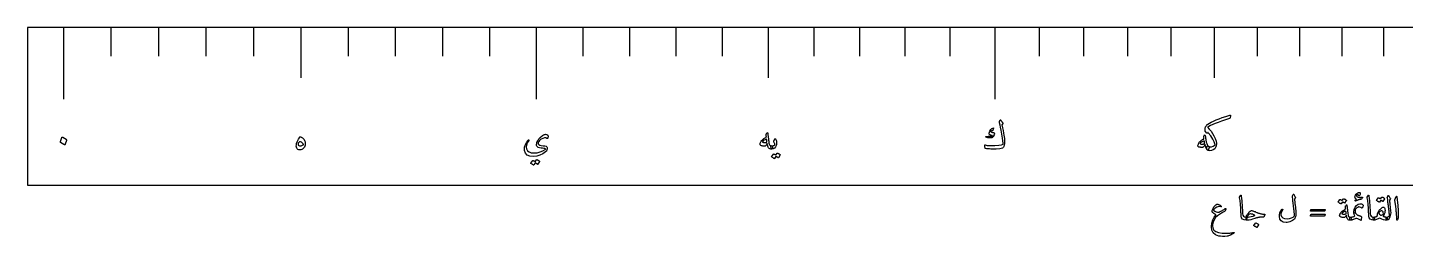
# Model space of a CAD drawing. Header units: millimetres. Extents: x -5 to 385, y -7 to 22.
# Drawn here: x -5 to 187.3, y -7.2 to 22 of the extents above; entities that cross this region are included whole.
import ezdxf

# ---------------------------------------------------------------- set-up
doc = ezdxf.new("R2010")
doc.units = ezdxf.units.MM
for name, color, linetype in [('CUT_OUTER', 1, 'Continuous'), ('ENGRAVE', 7, 'Continuous'), ('ENGRAVE_FINE', 8, 'Continuous'), ('TEXT', 5, 'Continuous')]:
    doc.layers.add(name, color=color, linetype=linetype)

msp = doc.modelspace()

# ---------------------------------------------------------------- linework, layer by layer
at = {"layer": 'CUT_OUTER'}
msp.add_lwpolyline([(-5, 0), (385, 0), (385, 22), (-5, 22)], close=True, dxfattribs=at)
at = {"layer": 'ENGRAVE'}
for points in [[(0, 22), (0, 12)], [(33.1192, 22), (33.1192, 15)], [(65.9863, 22), (65.9863, 12)], [(98.3512, 22), (98.3512, 15)], [(129.9677, 22), (129.9677, 12)], [(160.5949, 22), (160.5949, 15)]]:
    msp.add_lwpolyline(points, dxfattribs=at)
at = {"layer": 'ENGRAVE_FINE'}
for points in [[(6.6319, 22), (6.6319, 18)], [(13.2618, 22), (13.2618, 18)], [(19.8877, 22), (19.8877, 18)], [(26.5075, 22), (26.5075, 18)], [(39.7208, 22), (39.7208, 18)], [(46.3104, 22), (46.3104, 18)], [(52.8858, 22), (52.8858, 18)], [(59.4451, 22), (59.4451, 18)], [(72.5074, 22), (72.5074, 18)], [(79.0064, 22), (79.0064, 18)], [(85.4814, 22), (85.4814, 18)], [(91.9303, 22), (91.9303, 18)], [(104.7422, 22), (104.7422, 18)], [(111.1012, 22), (111.1012, 18)], [(117.4265, 22), (117.4265, 18)], [(123.7159, 22), (123.7159, 18)], [(136.1798, 22), (136.1798, 18)], [(142.3505, 22), (142.3505, 18)], [(148.4778, 22), (148.4778, 18)], [(154.5599, 22), (154.5599, 18)], [(166.581, 22), (166.581, 18)], [(172.5164, 22), (172.5164, 18)], [(178.3992, 22), (178.3992, 18)], [(184.2277, 22), (184.2277, 18)]]:
    msp.add_lwpolyline(points, dxfattribs=at)
at = {"layer": 'TEXT'}
for points in [[(162.7885, 9.7677), (162.8407, 9.7771), (162.8736, 9.7639), (162.8872, 9.7281), (162.8814, 9.6697), (162.8246, 9.4426), (162.8072, 9.3845), (162.7859, 9.3394), (162.7607, 9.3071), (162.7317, 9.2877), (162.1504, 9.0973), (161.6246, 8.9181), (161.1543, 8.7502), (160.7395, 8.5935), (160.3807, 8.4476), (160.0788, 8.3116), (159.8336, 8.1856), (159.6453, 8.0697), (159.9098, 7.8116), (160.1511, 7.5277), (160.3691, 7.2181), (160.564, 6.8826), (160.742, 6.4916), (160.853, 6.129), (160.8969, 5.7948), (160.8736, 5.489), (160.8388, 5.3516), (160.7962, 5.2387), (160.7459, 5.1503), (160.6878, 5.0865), (160.4466, 4.9213), (160.213, 4.8232), (159.9872, 4.7923), (159.7691, 4.8284), (159.6756, 4.8768), (159.6066, 4.9548), (159.562, 5.0626), (159.542, 5.2), (159.543, 5.3097), (159.5614, 5.391), (159.5972, 5.4439), (159.6504, 5.4684), (159.6772, 5.4671), (159.7111, 5.4581), (159.752, 5.4413), (159.8001, 5.4168), (159.9982, 5.349), (160.2156, 5.3626), (160.4524, 5.4574), (160.7085, 5.6335), (160.5956, 6.0235), (160.3962, 6.4348), (160.1104, 6.8674), (159.7382, 7.3213), (159.7275, 7.3287), (159.7162, 7.3303), (159.7043, 7.3261), (159.6917, 7.3161), (159.6349, 7.2697), (159.6217, 7.2603), (159.6078, 7.2581), (159.5933, 7.2629), (159.5782, 7.2748), (159.3304, 7.5535), (159.3246, 7.5748), (159.3227, 7.6232), (159.3246, 7.6987), (159.3304, 7.8013), (159.3401, 7.9103), (159.3536, 8), (159.3711, 8.0703), (159.3924, 8.1213), (159.429, 8.1861), (159.4666, 8.2465), (159.5051, 8.3023), (159.5446, 8.3535), (159.5851, 8.4006), (159.6266, 8.4439), (159.669, 8.4832), (159.7124, 8.5187), (159.923, 8.6556), (160.1833, 8.7981), (160.4933, 8.946), (160.853, 9.0994), (161.2624, 9.2582), (161.7214, 9.4226), (162.2301, 9.5924), (162.7885, 9.7677)], [(130.8115, 9.0761), (130.8406, 9.0208), (130.8709, 8.9684), (130.9025, 8.9189), (130.9354, 8.8723), (130.9699, 8.8285), (131.0064, 8.7877), (131.0448, 8.7498), (131.0851, 8.7148), (131.1006, 8.6952), (131.1057, 8.6723), (131.1006, 8.6461), (131.0851, 8.6168), (130.9922, 8.4619), (130.9831, 8.4452), (130.9767, 8.431), (130.9728, 8.4194), (130.9715, 8.4103), (131.0564, 7.9918), (131.1302, 7.6135), (131.1931, 7.2756), (131.2451, 6.9781), (131.2857, 6.7211), (131.3148, 6.5052), (131.3322, 6.3302), (131.338, 6.1961), (131.338, 5.9432), (131.3335, 5.8631), (131.3251, 5.7826), (131.3128, 5.7018), (131.2967, 5.6206), (131.2764, 5.5392), (131.2515, 5.4574), (131.2222, 5.3753), (131.1883, 5.2929), (131.0328, 5.1706), (130.6902, 5.0877), (130.1606, 5.0442), (129.4438, 5.04), (129.2199, 5.0477), (129.0128, 5.0606), (128.8225, 5.0787), (128.6489, 5.1019), (128.6331, 5.1087), (128.6218, 5.1187), (128.6151, 5.1319), (128.6128, 5.1484), (128.6081, 5.2274), (128.6044, 5.2994), (128.6017, 5.3642), (128.5999, 5.4219), (128.5991, 5.4732), (128.5993, 5.5187), (128.6004, 5.5584), (128.6025, 5.5923), (128.6048, 5.6113), (128.6115, 5.6219), (128.6228, 5.6242), (128.6386, 5.6181), (128.7593, 5.5816), (128.9148, 5.5548), (129.1051, 5.5377), (129.3302, 5.5303), (130.0028, 5.5306), (130.5289, 5.5626), (130.9086, 5.6261), (131.1418, 5.7213), (131.1415, 5.8784), (131.1096, 6.1639), (131.046, 6.5777), (130.9509, 7.12), (130.8512, 7.6629), (130.7741, 8.0735), (130.7196, 8.3519), (130.6877, 8.4981), (130.6777, 8.5381), (130.6683, 8.5755), (130.6596, 8.6103), (130.6515, 8.6426), (130.6441, 8.6719), (130.6373, 8.6981), (130.6312, 8.721), (130.6257, 8.7406), (130.6167, 8.7835), (130.6154, 8.8245), (130.6218, 8.8635), (130.636, 8.9006), (130.7341, 9.0968), (130.7422, 9.11), (130.7509, 9.1187), (130.7602, 9.1229), (130.7702, 9.1226), (130.7825, 9.1158), (130.7935, 9.1058), (130.8031, 9.0926), (130.8115, 9.0761)], [(129.7741, 8.0026), (129.7838, 8.0013), (129.7922, 7.9974), (129.7993, 7.991), (129.8051, 7.9819), (129.807, 7.9739), (129.8077, 7.9652), (129.807, 7.9558), (129.8051, 7.9458), (129.6967, 7.6723), (129.6835, 7.6445), (129.6696, 7.6232), (129.6551, 7.6084), (129.6399, 7.6), (129.5751, 7.5816), (129.5199, 7.5574), (129.4744, 7.5274), (129.4386, 7.4916), (129.4315, 7.4729), (129.4412, 7.4529), (129.4677, 7.4316), (129.5109, 7.409), (129.5398, 7.399), (129.5696, 7.3897), (129.6004, 7.381), (129.6322, 7.3729), (129.6652, 7.3655), (129.6999, 7.3587), (129.7362, 7.3526), (129.7741, 7.3471), (129.9051, 7.2926), (129.947, 7.1806), (129.8999, 7.0113), (129.7638, 6.7845), (129.7077, 6.7171), (129.6528, 6.6645), (129.5993, 6.6268), (129.547, 6.6039), (129.4896, 6.5919), (129.4102, 6.5871), (129.3089, 6.5894), (129.1857, 6.5987), (129.1228, 6.6048), (129.0631, 6.6129), (129.0067, 6.6229), (128.9535, 6.6348), (128.9035, 6.6477), (128.8567, 6.6606), (128.8131, 6.6735), (128.7728, 6.6865), (128.748, 6.7003), (128.7302, 6.7161), (128.7196, 6.7339), (128.716, 6.7535), (128.7193, 6.7739), (128.7289, 6.7884), (128.7451, 6.7971), (128.7677, 6.8), (128.8396, 6.8048), (128.9212, 6.809), (129.0125, 6.8126), (129.1135, 6.8155), (129.3018, 6.821), (129.4489, 6.8323), (129.5548, 6.8494), (129.6193, 6.8723), (129.6277, 6.8784), (129.6322, 6.8865), (129.6328, 6.8965), (129.6296, 6.9084), (129.6251, 6.9158), (129.6167, 6.9226), (129.6044, 6.9287), (129.5883, 6.9342), (129.4386, 6.9703), (129.376, 6.9884), (129.3225, 7.0116), (129.278, 7.04), (129.2425, 7.0735), (129.2125, 7.1129), (129.1948, 7.1535), (129.1893, 7.1955), (129.196, 7.2387), (129.2902, 7.5303), (129.418, 7.7548), (129.5793, 7.9123), (129.7741, 8.0026)], [(-0.2142, 6.6503), (-0.2055, 6.6713), (-0.1948, 6.6877), (-0.1823, 6.6997), (-0.1677, 6.7071), (-0.1455, 6.7132), (-0.12, 6.711), (-0.0913, 6.7003), (-0.0594, 6.6813), (0.369, 6.4077), (0.4052, 6.3735), (0.4258, 6.3329), (0.431, 6.2858), (0.4206, 6.2323), (0.2555, 5.7213), (0.229, 5.6719), (0.191, 5.6477), (0.1413, 5.6487), (0.08, 5.6748), (-0.3897, 5.9484), (-0.4142, 5.9716), (-0.4258, 6.0052), (-0.4245, 6.049), (-0.4103, 6.1032)], [(32.9824, 6.7226), (33.0266, 6.7429), (33.0766, 6.7471), (33.1324, 6.7352), (33.194, 6.7071), (33.3472, 6.6045), (33.4766, 6.4877), (33.5821, 6.3568), (33.6637, 6.2116), (33.7201, 6.0603), (33.7501, 5.9058), (33.7537, 5.7481), (33.7308, 5.5871), (33.6892, 5.4403), (33.6314, 5.3097), (33.5576, 5.1952), (33.4676, 5.0968), (33.366, 5.0177), (33.2572, 4.9613), (33.1414, 4.9274), (33.0185, 4.9161), (32.8579, 4.9277), (32.7269, 4.9729), (32.6256, 5.0516), (32.554, 5.1639), (32.5111, 5.3003), (32.496, 5.4568), (32.5085, 5.6332), (32.5489, 5.8297), (32.6143, 6.0335), (32.7024, 6.2271), (32.8131, 6.4103), (32.9463, 6.5832), (32.9508, 6.5913), (32.954, 6.6052), (32.956, 6.6248), (32.9566, 6.6503), (32.9582, 6.6781), (32.9631, 6.6994), (32.9711, 6.7142), (32.9824, 6.7226)], [(33.4727, 5.6129), (33.4943, 5.64), (33.4972, 5.6748), (33.4814, 5.7174), (33.4469, 5.7677), (33.3272, 5.8981), (33.2108, 5.9897), (33.0976, 6.0426), (32.9876, 6.0568), (32.9353, 6.0474), (32.8869, 6.0194), (32.8424, 5.9726), (32.8018, 5.9071), (32.7692, 5.8365), (32.7489, 5.7742), (32.7408, 5.7203), (32.745, 5.6748), (32.7811, 5.5913), (32.8431, 5.5316), (32.9308, 5.4958), (33.0443, 5.4839), (33.1698, 5.4919), (33.2831, 5.5161), (33.384, 5.5565), (33.4727, 5.6129)], [(67.4779, 6.5265), (67.3108, 6.5823), (67.1244, 6.5845), (66.9186, 6.5332), (66.6934, 6.4284), (66.5505, 6.3284), (66.4315, 6.209), (66.3363, 6.0703), (66.265, 5.9123), (66.2579, 5.8806), (66.2573, 5.8477), (66.2631, 5.8135), (66.2753, 5.7781), (66.3573, 5.6677), (66.4947, 5.5845), (66.6876, 5.5284), (66.936, 5.4994), (67.1811, 5.4732), (67.3592, 5.4258), (67.4702, 5.3571), (67.514, 5.2671), (67.5189, 5.0787), (67.4818, 4.911), (67.4028, 4.7639), (67.2818, 4.6374), (66.8976, 4.3752), (66.4882, 4.1819), (66.0537, 4.0577), (65.594, 4.0026), (65.0921, 4.0374), (64.7166, 4.1884), (64.4676, 4.4555), (64.345, 4.8387), (64.3379, 5.049), (64.3682, 5.2774), (64.436, 5.5239), (64.5411, 5.7884), (64.5778, 5.8619), (64.6153, 5.9329), (64.6539, 6.0013), (64.6934, 6.0671), (64.7342, 6.1306), (64.7766, 6.1923), (64.8207, 6.2519), (64.8663, 6.3097), (64.8908, 6.3335), (64.9128, 6.3432), (64.9321, 6.3387), (64.9489, 6.32), (64.9582, 6.2968), (64.9605, 6.2735), (64.9557, 6.2503), (64.9437, 6.2271), (64.7315, 5.8852), (64.6057, 5.5768), (64.5663, 5.3019), (64.6134, 5.0606), (64.765, 4.8065), (64.9876, 4.6271), (65.2811, 4.5226), (65.6457, 4.4929), (66.1128, 4.53), (66.5334, 4.6258), (66.9076, 4.7803), (67.2353, 4.9935), (67.255, 5.0116), (67.2624, 5.0297), (67.2576, 5.0477), (67.2405, 5.0658), (67.1711, 5.0994), (67.0508, 5.1277), (66.8795, 5.151), (66.6573, 5.169), (66.4311, 5.1968), (66.2586, 5.249), (66.1395, 5.3258), (66.074, 5.4271), (66.0437, 5.5461), (66.0353, 5.671), (66.0489, 5.8016), (66.0844, 5.9381), (66.1995, 6.2061), (66.3592, 6.4529), (66.5634, 6.6784), (66.8121, 6.8826), (66.8782, 6.931), (66.9424, 6.9729), (67.0047, 7.0084), (67.065, 7.0374), (67.1231, 7.0603), (67.1786, 7.0774), (67.2315, 7.0887), (67.2818, 7.0942), (67.4786, 7.0758), (67.5992, 6.9897), (67.6437, 6.8358), (67.6121, 6.6142), (67.5882, 6.5545), (67.5579, 6.52), (67.5211, 6.5106), (67.4779, 6.5265)], [(98.2041, 7.3058), (98.2345, 7.3381), (98.2583, 7.3419), (98.2758, 7.3174), (98.2867, 7.2645), (98.2903, 7.2326), (98.2958, 7.1884), (98.3032, 7.1319), (98.3125, 7.0632), (98.3235, 6.9816), (98.3358, 6.8865), (98.3493, 6.7777), (98.3641, 6.6555), (98.3788, 6.5353), (98.3919, 6.4277), (98.4033, 6.3327), (98.4132, 6.2503), (98.4214, 6.1808), (98.428, 6.1245), (98.433, 6.0815), (98.4364, 6.0516), (98.4629, 5.8635), (98.5009, 5.7174), (98.5506, 5.6132), (98.6119, 5.551), (98.6551, 5.5268), (98.7074, 5.511), (98.7687, 5.5035), (98.839, 5.5045), (98.8806, 5.4977), (98.9125, 5.4774), (98.9348, 5.4435), (98.9474, 5.3961), (98.9519, 5.339), (98.9499, 5.2813), (98.9416, 5.2229), (98.9267, 5.1639), (98.9077, 5.1135), (98.8867, 5.0761), (98.8638, 5.0516), (98.839, 5.04), (98.7038, 5.0413), (98.5874, 5.0658), (98.4896, 5.1135), (98.4106, 5.1845), (98.3441, 5.2887), (98.2893, 5.4258), (98.2461, 5.5958), (98.2145, 5.7987), (98.1416, 5.6752), (98.0674, 5.5781), (97.9919, 5.5074), (97.9151, 5.4632), (97.8529, 5.4474), (97.7796, 5.4413), (97.6954, 5.4448), (97.6003, 5.4581), (97.4999, 5.4806), (97.4158, 5.5071), (97.3477, 5.5374), (97.2958, 5.5716), (97.2538, 5.6139), (97.2261, 5.6581), (97.2125, 5.7042), (97.2132, 5.7523), (97.2251, 5.8123), (97.2454, 5.8787), (97.2741, 5.9516), (97.3112, 6.031), (97.3525, 6.1106), (97.3887, 6.1742), (97.4196, 6.2216), (97.4454, 6.2529), (97.5887, 6.3806), (97.7448, 6.5006), (97.9138, 6.6129), (98.0958, 6.7174), (98.089, 6.8165), (98.0841, 6.9019), (98.0812, 6.9739), (98.0803, 7.0323), (98.0832, 7.0813), (98.0919, 7.1252), (98.1064, 7.1639), (98.1267, 7.1974)], [(98.1319, 6.4026), (97.9448, 6.3384), (97.7861, 6.2594), (97.6558, 6.1655), (97.5538, 6.0568), (97.547, 6.0419), (97.5474, 6.0284), (97.5548, 6.0161), (97.5693, 6.0052), (97.6232, 5.9821), (97.6816, 5.9645), (97.7445, 5.9524), (97.8119, 5.9458), (97.8838, 5.9447), (97.9603, 5.949), (98.0412, 5.9589), (98.1267, 5.9742), (98.1399, 5.9784), (98.1538, 5.9858), (98.1683, 5.9965), (98.1835, 6.0103), (98.1804, 6.0526), (98.1764, 6.0968), (98.1714, 6.1429), (98.1654, 6.191), (98.1585, 6.241), (98.1506, 6.2929), (98.1417, 6.3468), (98.1319, 6.4026)], [(99.1487, 6.129), (99.2932, 6.449), (99.3145, 6.4842), (99.337, 6.4968), (99.3609, 6.4868), (99.3861, 6.4542), (99.4325, 6.3566), (99.4687, 6.2548), (99.4945, 6.1489), (99.5099, 6.0387), (99.5148, 5.9237), (99.5087, 5.8032), (99.4916, 5.6773), (99.4635, 5.5458), (99.378, 5.3245), (99.2454, 5.1665), (99.0658, 5.0716), (98.839, 5.04), (98.8129, 5.0565), (98.7861, 5.1058), (98.7587, 5.1881), (98.7306, 5.3032), (98.7225, 5.3648), (98.7241, 5.4155), (98.7354, 5.4552), (98.7564, 5.4839), (98.7732, 5.4948), (98.7925, 5.5019), (98.8145, 5.5052), (98.839, 5.5045), (98.9819, 5.509), (99.1061, 5.5381), (99.2116, 5.5916), (99.2983, 5.6697), (99.3022, 5.6758), (99.3035, 5.6839), (99.3022, 5.6939), (99.2983, 5.7058), (99.278, 5.7787), (99.248, 5.8529), (99.2083, 5.9284), (99.159, 6.0052), (99.1429, 6.0342), (99.1358, 6.0645), (99.1377, 6.0961), (99.1487, 6.129)], [(159.8001, 5.4168), (159.8462, 5.3655), (159.8711, 5.2942), (159.8746, 5.2029), (159.8569, 5.0916), (159.8195, 4.9668), (159.7795, 4.8865), (159.7369, 4.8506), (159.6917, 4.8594), (159.5643, 4.9823), (159.4556, 5.1703), (159.3656, 5.4235), (159.2943, 5.7419), (159.2378, 5.5548), (159.1769, 5.4168), (159.1114, 5.3277), (159.0414, 5.2877), (159.0038, 5.281), (158.9633, 5.2761), (158.9199, 5.2732), (158.8736, 5.2723), (158.8248, 5.2726), (158.7736, 5.2735), (158.7203, 5.2752), (158.6646, 5.2774), (158.5666, 5.2868), (158.4891, 5.2994), (158.4324, 5.3152), (158.3962, 5.3342), (158.3466, 5.3906), (158.3162, 5.4465), (158.3053, 5.5016), (158.3136, 5.5561), (158.3866, 5.7374), (158.4504, 5.8787), (158.5053, 5.98), (158.5511, 6.0413), (158.6122, 6.0994), (158.6769, 6.1548), (158.7451, 6.2077), (158.8169, 6.2581), (158.8928, 6.3061), (158.9736, 6.3523), (159.0593, 6.3965), (159.1498, 6.4387), (159.124, 6.64), (159.1188, 6.6816), (159.1188, 6.7187), (159.124, 6.7513), (159.1343, 6.7794), (159.2427, 7.0116), (159.2653, 7.0403), (159.2866, 7.0387), (159.3066, 7.0068), (159.3253, 6.9445), (159.3556, 6.7463), (159.3846, 6.5645), (159.4124, 6.3992), (159.4388, 6.2503), (159.4646, 6.1182), (159.4904, 6.0032), (159.5162, 5.9053), (159.542, 5.8245), (159.5969, 5.6906), (159.6582, 5.5781), (159.7259, 5.4868), (159.8001, 5.4168)], [(159.2066, 6.1755), (158.9972, 6.1013), (158.8285, 6.0129), (158.7004, 5.9103), (158.613, 5.7935), (158.652, 5.7677), (158.702, 5.7471), (158.763, 5.7316), (158.8349, 5.7213), (158.8764, 5.7195), (158.9182, 5.7194), (158.9603, 5.7208), (159.0027, 5.7239), (159.0454, 5.7292), (159.0885, 5.7374), (159.1319, 5.7485), (159.1756, 5.7626), (159.2259, 5.7955), (159.253, 5.8529), (159.2569, 5.9348), (159.2375, 6.0413), (159.224, 6.0903), (159.2143, 6.129), (159.2085, 6.1574), (159.2066, 6.1755)], [(99.608, 4.4568), (99.6145, 4.4632), (99.6235, 4.4671), (99.6351, 4.4684), (99.6493, 4.4671), (99.7001, 4.4481), (99.7493, 4.4271), (99.7969, 4.4042), (99.8429, 4.3794), (99.8875, 4.3523), (99.9312, 4.3226), (99.974, 4.2903), (100.0158, 4.2555), (100.0238, 4.2448), (100.0274, 4.2335), (100.0264, 4.2216), (100.0209, 4.209), (99.7732, 3.8168), (99.7664, 3.8116), (99.7564, 3.8116), (99.7432, 3.8168), (99.7267, 3.8271), (99.7154, 3.8366), (99.697, 3.8497), (99.6716, 3.8663), (99.639, 3.8865), (99.599, 3.9105), (99.5512, 3.9387), (99.4958, 3.9711), (99.4325, 4.0077), (99.2364, 3.7032), (99.2274, 3.6939), (99.2158, 3.6916), (99.2016, 3.6965), (99.1848, 3.7084), (99.1703, 3.7187), (99.1474, 3.7342), (99.1161, 3.7548), (99.0764, 3.7806), (99.0277, 3.8116), (98.9693, 3.8477), (98.9012, 3.889), (98.8235, 3.9355), (98.8154, 3.9432), (98.8119, 3.951), (98.8129, 3.9587), (98.8183, 3.9665), (99.0712, 4.3432), (99.0777, 4.3497), (99.0867, 4.3535), (99.0983, 4.3548), (99.1125, 4.3535), (99.1558, 4.3395), (99.1977, 4.3232), (99.2383, 4.3047), (99.2777, 4.2839), (99.3158, 4.2611), (99.3525, 4.2368), (99.388, 4.2108), (99.4222, 4.1832)], [(66.0328, 3.5484), (66.0392, 3.5548), (66.0482, 3.5587), (66.0599, 3.56), (66.074, 3.5587), (66.1249, 3.5397), (66.174, 3.5187), (66.2216, 3.4958), (66.2676, 3.471), (66.3123, 3.4439), (66.356, 3.4142), (66.3987, 3.3819), (66.4405, 3.3471), (66.4486, 3.3365), (66.4521, 3.3252), (66.4511, 3.3132), (66.4457, 3.3006), (66.1979, 2.9084), (66.1911, 2.9032), (66.1811, 2.9032), (66.1679, 2.9084), (66.1515, 2.9187), (66.1402, 2.9282), (66.1218, 2.9413), (66.0963, 2.9579), (66.0637, 2.9781), (66.0237, 3.0021), (65.976, 3.0303), (65.9205, 3.0627), (65.8573, 3.0994), (65.6611, 2.7948), (65.6521, 2.7855), (65.6405, 2.7832), (65.6263, 2.7881), (65.6095, 2.8), (65.595, 2.8103), (65.5721, 2.8258), (65.5408, 2.8465), (65.5011, 2.8723), (65.4524, 2.9032), (65.394, 2.9394), (65.326, 2.9806), (65.2482, 3.0271), (65.2402, 3.0348), (65.2366, 3.0426), (65.2376, 3.0503), (65.2431, 3.0581), (65.496, 3.4348), (65.5024, 3.4413), (65.5115, 3.4452), (65.5231, 3.4465), (65.5373, 3.4452), (65.5805, 3.4311), (65.6224, 3.4148), (65.6631, 3.3963), (65.7024, 3.3755), (65.7405, 3.3527), (65.7773, 3.3284), (65.8128, 3.3024), (65.847, 3.2748)], [(164.2992, -1.4161), (164.3086, -1.4016), (164.3173, -1.3919), (164.3255, -1.3871), (164.3331, -1.3871), (164.3446, -1.3934), (164.3548, -1.4125), (164.3639, -1.4443), (164.3718, -1.4887), (164.4117, -1.8501), (164.4444, -2.1843), (164.4698, -2.4912), (164.4879, -2.771), (164.4995, -3.0102), (164.5103, -3.2246), (164.5201, -3.4142), (164.529, -3.579), (164.5367, -3.7191), (164.5429, -3.8343), (164.5476, -3.9247), (164.5508, -3.9903), (164.5938, -4.1869), (164.6887, -4.3315), (164.8357, -4.424), (165.0347, -4.4645), (165.09, -4.479), (165.1254, -4.5129), (165.1408, -4.5661), (165.1363, -4.6387), (165.1136, -4.753), (165.0891, -4.8347), (165.0628, -4.8837), (165.0347, -4.9), (164.7546, -4.8631), (164.5484, -4.7524), (164.4159, -4.5679), (164.3573, -4.3097), (164.348, -4.1861), (164.3397, -4.0623), (164.3323, -3.9382), (164.3258, -3.8137), (164.3199, -3.689), (164.3143, -3.5639), (164.309, -3.4386), (164.304, -3.3129), (164.295, -3.0732), (164.2823, -2.8575), (164.2659, -2.6656), (164.246, -2.4976), (164.2224, -2.3362), (164.1952, -2.1643), (164.1643, -1.9818), (164.1298, -1.7887), (164.1253, -1.7539), (164.1262, -1.7222), (164.1326, -1.6934), (164.1444, -1.6677)], [(171.6202, -1.3), (171.6286, -1.2852), (171.6395, -1.2746), (171.6528, -1.2682), (171.6685, -1.2661), (171.6843, -1.2689), (171.6976, -1.277), (171.7085, -1.2906), (171.7169, -1.3097), (171.762, -1.4207), (171.8101, -1.5165), (171.8612, -1.5973), (171.9153, -1.6629), (171.9314, -1.6865), (171.9359, -1.7137), (171.9289, -1.7446), (171.9105, -1.779), (171.8987, -1.7957), (171.8875, -1.8117), (171.8769, -1.8271), (171.8669, -1.8419), (171.8576, -1.8558), (171.8488, -1.8685), (171.8406, -1.88), (171.8331, -1.8903), (171.8204, -1.9091), (171.8113, -1.9315), (171.8058, -1.9575), (171.804, -1.9871), (171.8098, -2.0707), (171.8173, -2.1619), (171.8267, -2.2606), (171.8379, -2.3669), (171.8506, -2.4808), (171.8645, -2.6022), (171.8796, -2.7312), (171.896, -2.8677), (171.9143, -3.004), (171.9304, -3.1321), (171.9445, -3.252), (171.9565, -3.3637), (171.9666, -3.4676), (171.9752, -3.5639), (171.9823, -3.6527), (171.9879, -3.7339), (171.9943, -3.9743), (171.9746, -4.202), (171.9289, -4.417), (171.8573, -4.6194), (171.7874, -4.7382), (171.6794, -4.848), (171.5334, -4.9487), (171.3492, -5.0403), (171.1496, -5.1162), (170.9621, -5.1698), (170.7867, -5.2009), (170.6234, -5.2097), (170.2145, -5.1534), (169.9218, -4.9992), (169.7452, -4.747), (169.6847, -4.3968), (169.7058, -4.1358), (169.7742, -3.8802), (169.8897, -3.6301), (170.0524, -3.3855), (170.0648, -3.3713), (170.0778, -3.3625), (170.0914, -3.3592), (170.1056, -3.3613), (170.1208, -3.367), (170.1323, -3.3746), (170.1401, -3.384), (170.1444, -3.3952), (170.1474, -3.4118), (170.1468, -3.4278), (170.1425, -3.4432), (170.1347, -3.4581), (170.0237, -3.6743), (169.9472, -3.8585), (169.9051, -4.0106), (169.8976, -4.1306), (169.9783, -4.3892), (170.1528, -4.5698), (170.4211, -4.6723), (170.7831, -4.6968), (171.1094, -4.6614), (171.3867, -4.5794), (171.615, -4.4509), (171.7944, -4.2758), (171.7906, -4.1913), (171.7841, -4.0925), (171.7748, -3.9796), (171.7629, -3.8524), (171.7479, -3.7107), (171.7296, -3.5542), (171.708, -3.3829), (171.6831, -3.1968), (171.6595, -3.0047), (171.6371, -2.8157), (171.6159, -2.6297), (171.596, -2.4468), (171.5775, -2.2668), (171.5609, -2.0899), (171.5461, -1.916), (171.5331, -1.7452), (171.5137, -1.5806), (171.5146, -1.5619), (171.5173, -1.5444), (171.5219, -1.528), (171.5282, -1.5129)], [(178.6411, -1.9097), (178.6472, -1.9036), (178.6556, -1.9), (178.6665, -1.8988), (178.6798, -1.9), (178.7275, -1.9178), (178.7736, -1.9375), (178.8182, -1.959), (178.8613, -1.9823), (178.9032, -2.0077), (178.9442, -2.0355), (178.9842, -2.0657), (179.0234, -2.0984), (179.0309, -2.1084), (179.0343, -2.119), (179.0334, -2.1301), (179.0282, -2.1419), (178.796, -2.5097), (178.7896, -2.5145), (178.7802, -2.5145), (178.7678, -2.5097), (178.7524, -2.5), (178.7418, -2.4911), (178.7246, -2.4788), (178.7007, -2.4633), (178.6702, -2.4444), (178.6327, -2.4218), (178.5879, -2.3954), (178.5359, -2.365), (178.4766, -2.3306), (178.2927, -2.6161), (178.2843, -2.6249), (178.2734, -2.627), (178.2601, -2.6225), (178.2444, -2.6113), (178.2307, -2.6016), (178.2093, -2.5871), (178.1799, -2.5677), (178.1427, -2.5435), (178.0971, -2.5145), (178.0423, -2.4806), (177.9785, -2.4419), (177.9056, -2.3984), (177.8981, -2.3911), (177.8948, -2.3839), (177.8957, -2.3766), (177.9008, -2.3694), (178.1379, -2.0161), (178.144, -2.0101), (178.1524, -2.0065), (178.1633, -2.0052), (178.1766, -2.0065), (178.2171, -2.0196), (178.2565, -2.0349), (178.2946, -2.0523), (178.3315, -2.0718), (178.3671, -2.0931), (178.4016, -2.1159), (178.4349, -2.1403), (178.4669, -2.1661)], [(181.1282, -1.9629), (181.0652, -1.9747), (181.0067, -1.9859), (180.9527, -1.9965), (180.9032, -2.0065), (180.8586, -2.0161), (180.8192, -2.0258), (180.7848, -2.0355), (180.7556, -2.0452), (180.726, -2.0562), (180.6903, -2.07), (180.6486, -2.0864), (180.6008, -2.1056), (180.547, -2.1279), (180.4871, -2.1534), (180.4212, -2.1823), (180.3492, -2.2145), (180.3199, -2.2242), (180.2948, -2.2242), (180.2739, -2.2145), (180.2573, -2.1952), (180.2473, -2.1477), (180.2754, -2.0923), (180.3416, -2.0291), (180.446, -1.9581), (180.3661, -1.9127), (180.3056, -1.8637), (180.2645, -1.8111), (180.2427, -1.7548), (180.2385, -1.6487), (180.2645, -1.5335), (180.3208, -1.4092), (180.4073, -1.2758), (180.5104, -1.1564), (180.6165, -1.0738), (180.7257, -1.0281), (180.8379, -1.0194), (180.9005, -1.0351), (180.9431, -1.0677), (180.9658, -1.1173), (180.9685, -1.1839), (180.9577, -1.2558), (180.9395, -1.3218), (180.9141, -1.3817), (180.8815, -1.4355), (180.8488, -1.4733), (180.8185, -1.4899), (180.7907, -1.4854), (180.7653, -1.4597), (180.7363, -1.4213), (180.7024, -1.3931), (180.6637, -1.3753), (180.6202, -1.3677), (180.5745, -1.3677), (180.5343, -1.3774), (180.4995, -1.3968), (180.4702, -1.4258), (180.4487, -1.4609), (180.4423, -1.4935), (180.4511, -1.5238), (180.475, -1.5516), (180.5645, -1.6178), (180.6734, -1.6665), (180.8016, -1.6977), (180.9492, -1.7113), (180.962, -1.7108), (180.9764, -1.7095), (180.9923, -1.7072), (181.0097, -1.704), (181.0286, -1.7003), (181.049, -1.6962), (181.0709, -1.6918), (181.0944, -1.6871), (181.1198, -1.6824), (181.1427, -1.678), (181.1633, -1.6739), (181.1815, -1.6702), (181.1975, -1.667), (181.2117, -1.6647), (181.2241, -1.6634), (181.2347, -1.6629), (181.2546, -1.665), (181.271, -1.6714), (181.2837, -1.682), (181.2927, -1.6968), (181.2985, -1.711), (181.3012, -1.7246), (181.3009, -1.7376), (181.2976, -1.75), (181.2507, -1.8377), (181.2069, -1.9024), (181.166, -1.9442), (181.1282, -1.9629)], [(182.1153, -1.4161), (182.1247, -1.4016), (182.1335, -1.3919), (182.1416, -1.3871), (182.1492, -1.3871), (182.1607, -1.3934), (182.171, -1.4125), (182.18, -1.4443), (182.1879, -1.4887), (182.2278, -1.8501), (182.2605, -2.1843), (182.2859, -2.4912), (182.304, -2.771), (182.3157, -3.0102), (182.3264, -3.2246), (182.3362, -3.4142), (182.3452, -3.579), (182.3529, -3.7191), (182.3591, -3.8343), (182.3638, -3.9247), (182.3669, -3.9903), (182.4099, -4.1869), (182.5048, -4.3315), (182.6518, -4.424), (182.8508, -4.4645), (182.9061, -4.479), (182.9415, -4.5129), (182.957, -4.5661), (182.9524, -4.6387), (182.9297, -4.753), (182.9052, -4.8347), (182.8789, -4.8837), (182.8508, -4.9), (182.5708, -4.8631), (182.3645, -4.7524), (182.2321, -4.5679), (182.1734, -4.3097), (182.1642, -4.1861), (182.1558, -4.0623), (182.1484, -3.9382), (182.1419, -3.8137), (182.136, -3.689), (182.1304, -3.5639), (182.1252, -3.4386), (182.1202, -3.3129), (182.1111, -3.0732), (182.0984, -2.8575), (182.0821, -2.6656), (182.0621, -2.4976), (182.0385, -2.3362), (182.0113, -2.1643), (181.9804, -1.9818), (181.946, -1.7887), (181.9414, -1.7539), (181.9423, -1.7222), (181.9487, -1.6934), (181.9605, -1.6677)], [(183.9879, -1.6726), (183.994, -1.6665), (184.0024, -1.6629), (184.0133, -1.6617), (184.0266, -1.6629), (184.0742, -1.6807), (184.1204, -1.7004), (184.165, -1.7219), (184.2081, -1.7452), (184.2499, -1.7706), (184.2909, -1.7984), (184.331, -1.8286), (184.3702, -1.8613), (184.3777, -1.8713), (184.381, -1.8819), (184.3801, -1.893), (184.375, -1.9048), (184.1427, -2.2726), (184.1364, -2.2774), (184.127, -2.2774), (184.1146, -2.2726), (184.0992, -2.2629), (184.0886, -2.254), (184.0714, -2.2417), (184.0475, -2.2262), (184.0169, -2.2073), (183.9794, -2.1847), (183.9347, -2.1583), (183.8827, -2.1279), (183.8234, -2.0935), (183.6395, -2.379), (183.631, -2.3878), (183.6202, -2.3899), (183.6069, -2.3854), (183.5911, -2.3742), (183.5775, -2.3645), (183.556, -2.35), (183.5267, -2.3306), (183.4895, -2.3065), (183.4439, -2.2774), (183.3891, -2.2435), (183.3253, -2.2048), (183.2524, -2.1613), (183.2449, -2.154), (183.2415, -2.1468), (183.2424, -2.1395), (183.2476, -2.1323), (183.4847, -1.779), (183.4907, -1.773), (183.4992, -1.7694), (183.5101, -1.7681), (183.5234, -1.7694), (183.5639, -1.7825), (183.6032, -1.7978), (183.6413, -1.8152), (183.6782, -1.8347), (183.7139, -1.856), (183.7484, -1.8788), (183.7817, -1.9032), (183.8137, -1.929)], [(184.7573, -1.7065), (184.7899, -1.6275), (184.8153, -1.5649), (184.8335, -1.5186), (184.8444, -1.4887), (184.8528, -1.4697), (184.8637, -1.456), (184.877, -1.4479), (184.8927, -1.4452), (184.9106, -1.4482), (184.9254, -1.4573), (184.9372, -1.4724), (184.946, -1.4935), (184.9862, -1.5973), (185.0343, -1.6907), (185.0902, -1.7739), (185.154, -1.8468), (185.1719, -1.8701), (185.177, -1.8964), (185.1695, -1.9257), (185.1492, -1.9581), (185.0427, -2.1081), (185.05, -2.1752), (185.0573, -2.2411), (185.0645, -2.3058), (185.0718, -2.3694), (185.079, -2.4317), (185.0863, -2.4927), (185.0935, -2.5526), (185.1008, -2.6113), (185.1676, -3.1544), (185.2085, -3.579), (185.2233, -3.8851), (185.2121, -4.0726), (185.1208, -4.4128), (185.0016, -4.6641), (184.8546, -4.8265), (184.6798, -4.9), (184.675, -4.9), (184.6702, -4.9), (184.6653, -4.9), (184.6605, -4.9), (184.6318, -4.8728), (184.6133, -4.8105), (184.6051, -4.7131), (184.6073, -4.5806), (184.6118, -4.5317), (184.6254, -4.496), (184.6481, -4.4736), (184.6798, -4.4645), (184.8026, -4.44), (184.9048, -4.3956), (184.9865, -4.3311), (185.0476, -4.2468), (185.0435, -4.1455), (185.0361, -4.0302), (185.0254, -3.9011), (185.0113, -3.7581), (184.9942, -3.6017), (184.9744, -3.4327), (184.9519, -3.2509), (184.9266, -3.0565), (184.9033, -2.8653), (184.8819, -2.6935), (184.8622, -2.5411), (184.8444, -2.4081), (184.8289, -2.2944), (184.8165, -2.2), (184.8072, -2.125), (184.8008, -2.0694), (184.7524, -1.7935), (184.7509, -1.7663), (184.7512, -1.7427), (184.7533, -1.7228), (184.7573, -1.7065)], [(185.9573, -1.6581), (186.0035, -1.5685), (186.0407, -1.5371), (186.0689, -1.5637), (186.0879, -1.6484), (186.1992, -2.8339), (186.2654, -3.5615), (186.2802, -4.1427), (186.2436, -4.5776), (186.1556, -4.8661), (186.1396, -4.8897), (186.1254, -4.9024), (186.113, -4.9042), (186.1024, -4.8952), (186.094, -4.8809), (186.0879, -4.8625), (186.0843, -4.8398), (186.0831, -4.8129), (186.0831, -4.6033), (186.0734, -4.381), (186.054, -4.1461), (186.025, -3.8984), (186.0186, -3.8337), (185.9996, -3.6589), (185.9678, -3.374), (185.9234, -2.979), (185.8169, -2.1032), (185.8145, -2.0567), (185.8169, -2.0137), (185.8242, -1.9744), (185.8363, -1.9387)], [(160.9508, -2.679), (161.0267, -2.6585), (161.1093, -2.6597), (161.1985, -2.6827), (161.2944, -2.7274), (161.3432, -2.7566), (161.3881, -2.7861), (161.4291, -2.8159), (161.4661, -2.846), (161.4992, -2.8761), (161.5284, -2.9058), (161.5537, -2.9353), (161.575, -2.9645), (161.5892, -2.9929), (161.5835, -3.0105), (161.5578, -3.0171), (161.5121, -3.0129), (161.2227, -2.9935), (160.9544, -3.0565), (160.7074, -3.2016), (160.4815, -3.429), (160.4751, -3.4439), (160.4754, -3.4593), (160.4824, -3.4753), (160.496, -3.4919), (160.6726, -3.6244), (160.8637, -3.7121), (161.0694, -3.755), (161.2895, -3.7532), (161.3291, -3.7454), (161.3802, -3.7266), (161.4428, -3.697), (161.5169, -3.6565), (161.6518, -3.5742), (161.771, -3.5016), (161.8744, -3.4387), (161.9621, -3.3855), (162.0341, -3.3419), (162.0903, -3.3081), (162.1308, -3.2839), (162.1556, -3.2694), (162.191, -3.2582), (162.2101, -3.2681), (162.2128, -3.2993), (162.1992, -3.3516), (162.1469, -3.4889), (162.1012, -3.5911), (162.0622, -3.6583), (162.0298, -3.6903), (161.9302, -3.7377), (161.8248, -3.7925), (161.7137, -3.855), (161.5968, -3.925), (161.4741, -4.0026), (161.3458, -4.0877), (161.2116, -4.1804), (161.0718, -4.2806), (160.7911, -4.5295), (160.5782, -4.8214), (160.4331, -5.1561), (160.3556, -5.5339), (160.352, -5.7395), (160.3847, -5.9306), (160.4536, -6.1073), (160.5589, -6.2694), (160.8217, -6.4865), (161.2085, -6.6347), (161.7193, -6.7139), (162.354, -6.7242), (162.4522, -6.7181), (162.5579, -6.7097), (162.6711, -6.6988), (162.7919, -6.6855), (162.92, -6.6695), (163.055, -6.6504), (163.197, -6.6283), (163.346, -6.6032), (163.3717, -6.6005), (163.3907, -6.602), (163.4031, -6.6078), (163.4089, -6.6177), (163.385, -6.6667), (163.2891, -6.7411), (163.1213, -6.8409), (162.8815, -6.9661), (162.7357, -7.0348), (162.6081, -7.0859), (162.4986, -7.1195), (162.4073, -7.1355), (162.0673, -7.1609), (161.7589, -7.1645), (161.4819, -7.1464), (161.2363, -7.1065), (160.773, -6.9338), (160.4476, -6.6577), (160.2601, -6.2781), (160.2105, -5.7952), (160.2655, -5.288), (160.3919, -4.8407), (160.5897, -4.4533), (160.8589, -4.1258), (160.6841, -4.0478), (160.5419, -3.9685), (160.4325, -3.8881), (160.3556, -3.8065), (160.3348, -3.7735), (160.3206, -3.7375), (160.313, -3.6985), (160.3121, -3.6565), (160.3287, -3.5433), (160.3544, -3.4363), (160.3892, -3.3353), (160.4331, -3.2403), (160.5489, -3.0492), (160.6738, -2.8919), (160.8078, -2.7685), (160.9508, -2.679)], [(166.5444, -3.8113), (166.5943, -3.8329), (166.6472, -3.8542), (166.7031, -3.8753), (166.7621, -3.896), (166.8241, -3.9164), (166.8891, -3.9365), (166.9572, -3.9563), (167.0282, -3.9758), (167.1005, -3.992), (167.1722, -4.0067), (167.2432, -4.0198), (167.3137, -4.0315), (167.3836, -4.0407), (167.4528, -4.0466), (167.5215, -4.0491), (167.5895, -4.0484), (167.6101, -4.0496), (167.6282, -4.0532), (167.644, -4.0593), (167.6573, -4.0677), (167.6666, -4.0792), (167.6706, -4.0944), (167.6691, -4.1131), (167.6621, -4.1355), (167.6411, -4.1799), (167.6216, -4.2214), (167.6036, -4.2598), (167.5871, -4.2952), (167.5718, -4.3272), (167.5575, -4.3556), (167.544, -4.3804), (167.5315, -4.4016), (167.5079, -4.4355), (167.4855, -4.4597), (167.4643, -4.4742), (167.4444, -4.479), (167.378, -4.473), (167.3095, -4.4694), (167.2389, -4.4681), (167.1661, -4.4694), (167.0913, -4.4733), (167.0143, -4.4802), (166.9352, -4.4902), (166.854, -4.5032), (166.773, -4.518), (166.6944, -4.5335), (166.6181, -4.5495), (166.5444, -4.5661), (166.473, -4.5837), (166.404, -4.6024), (166.3375, -4.6224), (166.2734, -4.6435), (165.9447, -4.7503), (165.6843, -4.8286), (165.4922, -4.8785), (165.3685, -4.9), (165.2805, -4.9054), (165.1956, -4.9073), (165.1136, -4.9054), (165.0347, -4.9), (165.0301, -4.6934), (165.031, -4.5383), (165.0374, -4.4346), (165.0492, -4.3823), (165.0837, -4.3175), (165.1194, -4.254), (165.1562, -4.1917), (165.1944, -4.1306), (165.2337, -4.0708), (165.2742, -4.0121), (165.3159, -3.9546), (165.3589, -3.8984), (165.4925, -3.7445), (165.6129, -3.6359), (165.72, -3.5727), (165.8137, -3.5548), (165.8633, -3.5609), (165.925, -3.5742), (165.9988, -3.5948), (166.0847, -3.6226), (166.1824, -3.658), (166.2915, -3.7012), (166.4122, -3.7523), (166.5444, -3.8113)], [(175.9702, -3.6516), (174.054, -3.6516), (174.0418, -3.6478), (174.0341, -3.6365), (174.0309, -3.6176), (174.0323, -3.5911), (174.0371, -3.5606), (174.0444, -3.5294), (174.054, -3.4977), (174.0661, -3.4653), (174.0799, -3.4361), (174.0946, -3.4139), (174.1101, -3.3986), (174.1266, -3.3903), (176.0331, -3.3903), (176.0476, -3.394), (176.0573, -3.4048), (176.0621, -3.423), (176.0621, -3.4484), (176.0583, -3.4777), (176.0518, -3.5077), (176.0426, -3.5382), (176.0306, -3.5694), (176.0169, -3.5981), (176.0022, -3.6214), (175.9866, -3.6392), (175.9702, -3.6516)], [(179.0282, -2.7758), (179.0567, -2.7456), (179.079, -2.7419), (179.0954, -2.7649), (179.1056, -2.8145), (179.109, -2.8445), (179.1141, -2.8859), (179.1211, -2.9388), (179.1298, -3.0032), (179.1401, -3.0797), (179.1516, -3.169), (179.1643, -3.2709), (179.1782, -3.3855), (179.192, -3.4981), (179.2042, -3.599), (179.215, -3.6881), (179.2242, -3.7653), (179.2319, -3.8305), (179.2381, -3.8833), (179.2428, -3.9236), (179.246, -3.9516), (179.2708, -4.1279), (179.3065, -4.2649), (179.353, -4.3626), (179.4105, -4.421), (179.451, -4.4436), (179.5, -4.4585), (179.5575, -4.4654), (179.6234, -4.4645), (179.6624, -4.4709), (179.6923, -4.4899), (179.7132, -4.5217), (179.725, -4.5661), (179.7292, -4.6197), (179.7274, -4.6738), (179.7196, -4.7285), (179.7056, -4.7839), (179.6878, -4.831), (179.6681, -4.8661), (179.6467, -4.8891), (179.6234, -4.9), (179.4967, -4.8988), (179.3875, -4.8758), (179.2959, -4.831), (179.2218, -4.7645), (179.1595, -4.6668), (179.1081, -4.5383), (179.0675, -4.3789), (179.0379, -4.1887), (178.9696, -4.3045), (178.9, -4.3956), (178.8292, -4.4618), (178.7573, -4.5032), (178.6989, -4.518), (178.6302, -4.5238), (178.5513, -4.5205), (178.4621, -4.5081), (178.368, -4.4869), (178.2891, -4.4621), (178.2253, -4.4337), (178.1766, -4.4016), (178.1373, -4.362), (178.1113, -4.3206), (178.0986, -4.2773), (178.0992, -4.2323), (178.1104, -4.176), (178.1294, -4.1137), (178.1564, -4.0454), (178.1911, -3.971), (178.2298, -3.8963), (178.2637, -3.8367), (178.2927, -3.7922), (178.3169, -3.7629), (178.4512, -3.6431), (178.5976, -3.5306), (178.756, -3.4254), (178.9266, -3.3274), (178.9203, -3.2346), (178.9157, -3.1544), (178.913, -3.087), (178.9121, -3.0323), (178.9148, -2.9863), (178.923, -2.9452), (178.9366, -2.9089), (178.9556, -2.8774)], [(178.9605, -3.6226), (178.7851, -3.6828), (178.6363, -3.7569), (178.5141, -3.8449), (178.4185, -3.9468), (178.4122, -3.9607), (178.4125, -3.9734), (178.4195, -3.9849), (178.4331, -3.9952), (178.4836, -4.0168), (178.5383, -4.0333), (178.5973, -4.0446), (178.6605, -4.0508), (178.7279, -4.0519), (178.7996, -4.0478), (178.8755, -4.0386), (178.9556, -4.0242), (178.968, -4.0203), (178.981, -4.0133), (178.9947, -4.0033), (179.0089, -3.9903), (179.006, -3.9507), (179.0022, -3.9093), (178.9975, -3.866), (178.9919, -3.821), (178.9854, -3.7741), (178.978, -3.7254), (178.9697, -3.6749), (178.9605, -3.6226)], [(180.2524, -3.6081), (180.2582, -3.6785), (180.2802, -3.7593), (180.3186, -3.8503), (180.3734, -3.9516), (180.398, -3.9891), (180.4236, -4.0242), (180.4501, -4.0569), (180.4774, -4.0871), (180.5057, -4.1149), (180.5349, -4.1403), (180.565, -4.1633), (180.596, -4.1839), (180.6102, -4.1913), (180.6286, -4.199), (180.6513, -4.207), (180.6782, -4.2153), (180.7094, -4.2242), (180.7448, -4.2341), (180.7844, -4.2448), (180.8282, -4.2565), (180.8633, -4.2663), (180.896, -4.2764), (180.9262, -4.2868), (180.954, -4.2976), (180.98, -4.3086), (181.0048, -4.32), (181.0284, -4.3316), (181.0508, -4.3435), (181.0868, -4.3662), (181.1125, -4.3956), (181.1279, -4.4316), (181.1331, -4.4742), (181.1285, -4.5933), (181.1198, -4.6992), (181.1068, -4.7917), (181.0895, -4.871), (181.0792, -4.9024), (181.0629, -4.9194), (181.0405, -4.9218), (181.0121, -4.9097), (180.8065, -4.8017), (180.6395, -4.7246), (180.5113, -4.6783), (180.4218, -4.6629), (180.3444, -4.6702), (180.2524, -4.6919), (180.146, -4.7282), (180.025, -4.779), (179.9638, -4.8064), (179.9058, -4.8304), (179.8513, -4.8512), (179.8, -4.8685), (179.7518, -4.8823), (179.7063, -4.8921), (179.6635, -4.898), (179.6234, -4.9), (179.5959, -4.8933), (179.5714, -4.8734), (179.5499, -4.8401), (179.5315, -4.7935), (179.5178, -4.7382), (179.5109, -4.6835), (179.5106, -4.6293), (179.5169, -4.5758), (179.5308, -4.5289), (179.5532, -4.4948), (179.5841, -4.4733), (179.6234, -4.4645), (179.8067, -4.4415), (179.9645, -4.4065), (180.097, -4.3593), (180.204, -4.3), (180.1248, -4.1192), (180.0855, -3.9347), (180.0861, -3.7466), (180.1266, -3.5548), (180.1853, -3.4439), (180.2258, -3.4157), (180.2482, -3.4705), (180.2524, -3.6081)], [(180.2766, -3.7339), (180.2842, -3.7965), (180.273, -3.8488), (180.243, -3.8908), (180.1944, -3.9226), (180.1472, -3.9344), (180.1121, -3.9214), (180.0891, -3.8836), (180.0782, -3.821), (180.08, -3.716), (180.0903, -3.6141), (180.1091, -3.5152), (180.1363, -3.4194), (180.2821, -3.0888), (180.4581, -2.8423), (180.6643, -2.6799), (180.9008, -2.6016), (181.0227, -2.5971), (181.1367, -2.6222), (181.2428, -2.6769), (181.3411, -2.7613), (181.3656, -2.7921), (181.381, -2.8218), (181.3874, -2.8502), (181.3847, -2.8774), (181.3547, -2.976), (181.323, -3.0637), (181.2894, -3.1405), (181.254, -3.2065), (181.2386, -3.2231), (181.2214, -3.2294), (181.2023, -3.2255), (181.1815, -3.2113), (181.0387, -3.1082), (180.9008, -3.0552), (180.7677, -3.0525), (180.6395, -3.1), (180.4971, -3.1877), (180.3891, -3.2766), (180.3156, -3.3667), (180.2766, -3.4581), (180.2639, -3.5279), (180.2597, -3.5972), (180.2639, -3.6658), (180.2766, -3.7339)], [(184.2202, -3.0661), (184.2271, -3.0663), (184.2335, -3.0667), (184.2392, -3.0675), (184.2444, -3.0685), (184.2492, -3.0699), (184.254, -3.0716), (184.2589, -3.0735), (184.2637, -3.0758), (184.3166, -3.1197), (184.3593, -3.1786), (184.3916, -3.2527), (184.4137, -3.3419), (184.4322, -3.5231), (184.4246, -3.6988), (184.391, -3.8691), (184.3315, -4.0339), (184.3139, -4.0726), (184.2952, -4.1113), (184.2752, -4.15), (184.254, -4.1887), (184.2317, -4.2274), (184.2081, -4.2661), (184.1833, -4.3048), (184.1573, -4.3435), (184.231, -4.3688), (184.3024, -4.3913), (184.3714, -4.4111), (184.4379, -4.4282), (184.502, -4.4423), (184.5637, -4.453), (184.623, -4.4604), (184.6798, -4.4645), (184.7016, -4.4721), (184.7185, -4.4948), (184.7306, -4.5326), (184.7379, -4.5855), (184.7452, -4.7195), (184.7379, -4.8165), (184.7161, -4.8767), (184.6798, -4.9), (184.4724, -4.8988), (184.2371, -4.8516), (183.974, -4.7585), (183.6831, -4.6194), (183.5854, -4.6653), (183.4762, -4.7113), (183.3555, -4.7573), (183.2234, -4.8032), (183.0912, -4.8456), (182.9851, -4.8758), (182.9049, -4.894), (182.8508, -4.9), (182.8236, -4.8933), (182.8, -4.8734), (182.78, -4.8401), (182.7637, -4.7935), (182.7575, -4.7669), (182.7534, -4.7403), (182.7515, -4.7137), (182.7516, -4.6871), (182.7533, -4.6605), (182.7558, -4.6339), (182.7593, -4.6073), (182.7637, -4.5806), (182.7782, -4.5317), (182.7976, -4.496), (182.8218, -4.4736), (182.8508, -4.4645), (182.9201, -4.452), (182.9875, -4.4385), (183.0531, -4.4241), (183.1169, -4.4089), (183.1795, -4.3927), (183.2415, -4.3756), (183.3029, -4.3576), (183.3637, -4.3387), (183.3546, -4.2301), (183.3613, -4.1173), (183.3837, -4.0003), (183.4218, -3.879), (183.464, -3.7814), (183.5131, -3.6867), (183.5692, -3.5951), (183.6323, -3.5065), (183.7029, -3.4209), (183.7817, -3.3383), (183.8686, -3.2588), (183.9637, -3.1823), (184.0378, -3.1315), (184.1052, -3.0952), (184.166, -3.0734), (184.2202, -3.0661)], [(184.0024, -3.579), (183.889, -3.5854), (183.781, -3.6286), (183.6785, -3.7088), (183.5815, -3.8258), (183.5648, -3.8645), (183.5681, -3.9129), (183.5914, -3.971), (183.6347, -4.0387), (183.6918, -4.1022), (183.752, -4.1476), (183.8152, -4.1748), (183.8815, -4.1839), (183.954, -4.1721), (184.0315, -4.1367), (184.1137, -4.0777), (184.2008, -3.9952), (184.1939, -3.8331), (184.1585, -3.7097), (184.0947, -3.625), (184.0024, -3.579)], [(166.2347, -4.1984), (166.0859, -4.1237), (165.9395, -4.069), (165.7956, -4.0342), (165.654, -4.0194), (165.5824, -4.0266), (165.5125, -4.0484), (165.4445, -4.0847), (165.3782, -4.1355), (165.3186, -4.1972), (165.2657, -4.271), (165.2195, -4.3569), (165.1798, -4.4548), (165.3162, -4.4512), (165.5028, -4.4258), (165.7396, -4.3786), (166.0266, -4.3097), (166.2347, -4.2565), (166.2456, -4.2516), (166.254, -4.2468), (166.2601, -4.2419), (166.2637, -4.2371), (166.2655, -4.2292), (166.2613, -4.2202), (166.251, -4.2099), (166.2347, -4.1984)], [(166.375, -5.2919), (166.381, -5.2859), (166.3895, -5.2823), (166.4004, -5.281), (166.4137, -5.2823), (166.5078, -5.3204), (166.5964, -5.3669), (166.6795, -5.422), (166.7573, -5.4855), (166.7648, -5.4952), (166.7681, -5.5048), (166.7672, -5.5145), (166.7621, -5.5242), (166.5347, -5.8919), (166.5262, -5.9007), (166.5153, -5.9028), (166.502, -5.8983), (166.4863, -5.8871), (166.4727, -5.8774), (166.4512, -5.8629), (166.4219, -5.8435), (166.3847, -5.8194), (166.339, -5.7903), (166.2843, -5.7565), (166.2205, -5.7177), (166.1476, -5.6742), (166.1379, -5.6669), (166.1331, -5.6597), (166.1331, -5.6524), (166.1379, -5.6452)], [(175.9702, -4.3339), (174.054, -4.3339), (174.0418, -4.3301), (174.0341, -4.3187), (174.0309, -4.2998), (174.0323, -4.2734), (174.0371, -4.2428), (174.0444, -4.2117), (174.054, -4.1799), (174.0661, -4.1476), (174.0799, -4.1184), (174.0946, -4.0962), (174.1101, -4.0809), (174.1266, -4.0726), (176.0331, -4.0726), (176.0476, -4.0762), (176.0573, -4.0871), (176.0621, -4.1052), (176.0621, -4.1306), (176.0583, -4.16), (176.0518, -4.1899), (176.0426, -4.2205), (176.0306, -4.2516), (176.0169, -4.2803), (176.0022, -4.3036), (175.9866, -4.3215), (175.9702, -4.3339)]]:
    msp.add_lwpolyline(points, close=True, dxfattribs=at)

doc.saveas('drawing.dxf')
